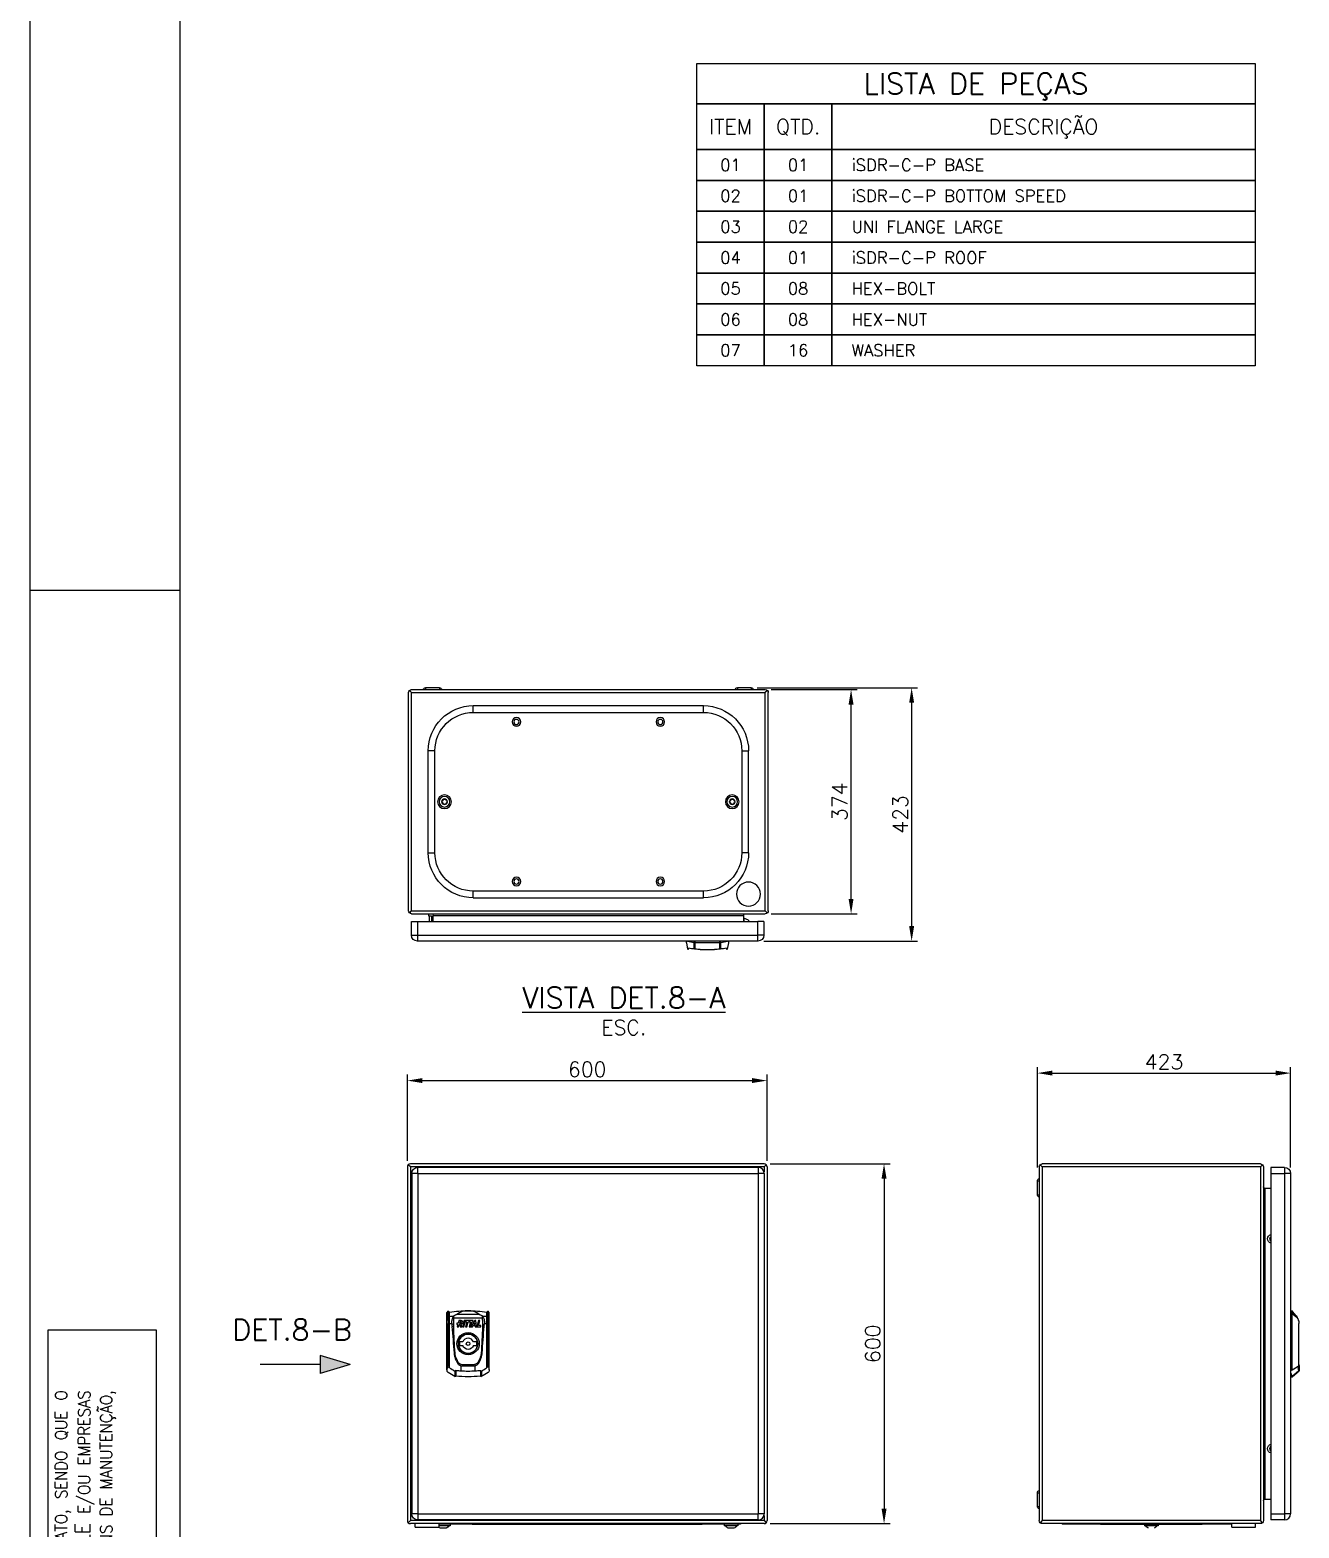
# Model space of a CAD drawing. Header units: millimetres. Extents: x 0 to 8410, y 0 to 5940.
# Drawn here: x 0 to 2117, y 1406 to 3904 of the extents above; entities that cross this region are included whole.
import ezdxf
from ezdxf.enums import TextEntityAlignment as Align

# ---------------------------------------------------------------- set-up
doc = ezdxf.new("R2010")
doc.units = ezdxf.units.MM
doc.header["$LTSCALE"] = 5
doc.header["$PDMODE"] = 35
doc.header["$PDSIZE"] = 10
for name, color, linetype in [('DP_TUBOS', 7, 'Continuous'), ('EL2', 7, 'Continuous'), ('EL3', 3, 'Continuous'), ('ENO', 2, 'Continuous'), ('ER100', 3, 'Continuous'), ('ER140', 4, 'Continuous'), ('ER80', 3, 'Continuous'), ('FRL2', 2, 'Continuous'), ('FRL6', 6, 'Continuous'), ('FRL7', 7, 'Continuous'), ('FRR120', 5, 'Continuous'), ('FRR140', 5, 'Continuous'), ('FRR175', 1, 'Continuous'), ('FRR80', 3, 'Continuous'), ('GSB', 7, 'Continuous')]:
    doc.layers.add(name, color=color, linetype=linetype)
doc.styles.add('R100', font='simplex.shx', dxfattribs={"height": 2.5})
doc.styles.add('R120', font='simplex.shx', dxfattribs={"height": 3})
doc.styles.add('R140', font='simplex.shx', dxfattribs={"height": 3.5})
doc.styles.add('R80', font='simplex.shx', dxfattribs={"height": 2})
doc.styles.add('ROMANS', font='ROMANS.SHX')
doc.dimstyles.new('SEG-S-01', dxfattribs={"dimscale": 10, "dimtxt": 2.5, "dimasz": 2.5, "dimexe": 1, "dimexo": 1, "dimtad": 1, "dimdec": 0, "dimtxsty": 'ROMANS', "dimcen": 2.5, "dimclrd": 7, "dimclre": 7, "dimclrt": 3, "dimadec": 0, "dimazin": 0, "dimtfac": 1, "dimtdec": 0, "dimtmove": 0, "dimatfit": 3, "dimfxl": 1.25, "dimarcsym": 0})

# ---------------------------------------------------------------- blocks, each defined once
blk = doc.blocks.new('A1')
blk.add_lwpolyline([(3.06, 173.62), (21.06, 173.62), (21.06, 48.62), (3.06, 48.62)], close=True)
at = {"layer": 'FRL2'}
blk.add_line((0, 297), (25, 297), dxfattribs=at)
at = {"layer": 'FRL6', "linetype": 'Continuous'}
blk.add_line((25, 584), (25, 10), dxfattribs=at)
at = {"layer": 'FRL7', "linetype": 'Continuous'}
blk.add_line((0, 594), (0, 0), dxfattribs=at)
at = {"layer": 'FRR120', "style": 'R120'}
for tag, p in [('FASE_DO_PROJETO', (659, 46.29)), ('ÁREA_E/OU_SUBÁREA', (659, 40.79)), ('TÍTULO_DO_DESENHO', (659, 35.29)), ('SUBTÍTULO_1_DO_DESENHO', (659, 29.79)), ('SUBTÍTULO_2_DO_DESENHO', (659, 24.29))]:
    blk.add_attdef(tag, p, '', height=3, dxfattribs=at)
at = {"layer": 'FRR140', "style": 'R140', "width": 0.91}
for tag, p in [('ESCALA', (671, 14.35)), ('REVISÃO', (823.5, 14.68))]:
    blk.add_attdef(tag, text='', height=3.5, dxfattribs=at).set_placement(p, align=Align.MIDDLE)
for tag, p in [('NÚMERO_DA_CONTRATADA', (687.72, 12.6)), ('NUMERO_VALE', (752.89, 12.6))]:
    blk.add_attdef(tag, p, '', height=3.5, dxfattribs=at)
at = {"layer": 'FRR175', "style": 'R120'}
for tag, p in [('CLASSIFICAÇÃO', (811.83, 67.73)), ('PROJETO', (716.31, 53.59)), ('N_PROJ_SE', (793.5, 53.59)), ('N_CONTRATO', (796.97, 47.3))]:
    blk.add_attdef(tag, text='', height=3, dxfattribs=at).set_placement(p, align=Align.MIDDLE_CENTER)
at = {"layer": 'FRR80', "insert": (4.21, 50.61), "char_height": 2, "width": 122.3537, "attachment_point": 1, "rotation": 90, "style": 'R80'}
blk.add_mtext('\\pxqj;{\\W0.9;A PROPRIEDADE INTELECTUAL DESTE DESENHO É TRATADA NO CONTRATO, SENDO QUE O FORNECEDOR AUTORIZA, DESDE JÁ, O USO DESTE DESENHO PELA \\H1.25x;\\C4;VALE\\H0.8x;\\C256; E/OU EMPRESAS DO GRUPO, INCLUSIVE O COMPARTILHAMENTO COM TERCEIROS PARA FINS DE MANUTENÇÃO, OPERAÇÃO E AQUISIÇÃO DE PEÇAS DE REPOSIÇÃO.}', dxfattribs=at)
at = {"layer": 'FRR80', "style": 'R80'}
for tag, p in [('8A_REV', (476, 77.07)), ('EMIS.', (486, 77.07)), ('PROJ.', (585, 77.07)), ('DES.', (597, 77.07)), ('VER.', (609, 77.07)), ('APR.', (621, 77.07)), ('AUT.', (633.01, 77.07)), ('7A_REV', (476, 71.37)), ('EMIS.', (486, 71.37)), ('PROJ.', (585, 71.37)), ('DES.', (597, 71.37)), ('VER.', (609, 71.37)), ('APR.', (621, 71.37)), ('AUT.', (633.01, 71.37)), ('6A_REV', (476, 65.67)), ('EMIS.', (486, 65.67)), ('PROJ.', (585, 65.67)), ('DES.', (597, 65.67)), ('VER.', (609, 65.67)), ('APR.', (621, 65.67)), ('AUT.', (633.01, 65.67)), ('5A_REV', (476, 59.97)), ('EMIS.', (486, 59.97)), ('PROJ.', (585, 59.97)), ('DES.', (597, 59.97)), ('VER.', (609, 59.97)), ('APR.', (621, 59.97)), ('AUT.', (633.01, 59.97)), ('4A_REV', (476, 54.27)), ('EMIS.', (486, 54.27)), ('PROJ.', (585, 54.27)), ('DES.', (597, 54.27)), ('VER.', (609, 54.27)), ('APR.', (621, 54.27)), ('AUT.', (633.01, 54.27)), ('3A_REV', (476, 48.57)), ('EMIS.', (486, 48.57)), ('PROJ.', (585, 48.57)), ('DES.', (597, 48.57)), ('VER.', (609, 48.57)), ('APR.', (621, 48.57)), ('AUT.', (633.01, 48.57)), ('2A_REV', (476, 42.87)), ('EMIS.', (486, 42.87)), ('PROJ.', (585, 42.87)), ('DES.', (597, 42.87)), ('VER.', (609, 42.87)), ('APR.', (621, 42.87)), ('AUT.', (633.01, 42.87)), ('1a_REV', (476, 37.17)), ('EMIS.', (486, 37.17)), ('PROJ.', (585, 37.17)), ('DES.', (597, 37.17)), ('VER.', (609, 37.17)), ('APR.', (621, 37.17)), ('AUT.', (633.01, 37.17))]:
    blk.add_attdef(tag, text='', height=2, dxfattribs=at).set_placement(p, align=Align.MIDDLE)
for p in [(492.61, 76.08), (492.61, 70.38), (492.61, 64.68), (492.61, 58.98), (492.61, 53.28), (492.61, 47.58), (492.61, 41.88), (492.61, 36.18)]:
    blk.add_attdef('DESCRIÇÃO_DA_REVISÃO', p, '', height=2, dxfattribs=at)
at = {"layer": 'FRR80', "style": 'R80', "width": 0.85}
for p in [(648, 77.07), (648, 71.37), (648, 65.67), (648, 59.97), (648, 54.27), (648, 48.57), (648, 42.87), (648, 37.17)]:
    blk.add_attdef('DATA', text='', height=2, dxfattribs=at).set_placement(p, align=Align.MIDDLE)
blk = doc.blocks.new('*D117')
at = {"layer": 'Defpoints', "color": 0, "transparency": 16777216}
for p in [(1229.6, 2151.9), (629.6, 2008.1), (1229.6, 2008.1)]:
    blk.add_point(p, dxfattribs=at)
at = {"layer": 'DP_TUBOS', "color": 7, "lineweight": -2, "transparency": 16777216}
for p, q in [((629.6, 2018.1), (629.6, 2161.9)), ((654.6, 2151.9), (1204.6, 2151.9)), ((1229.6, 2018.1), (1229.6, 2161.9))]:
    blk.add_line(p, q, dxfattribs=at)
at = {"layer": 'DP_TUBOS', "color": 7, "transparency": 16777216}
for points in [[(654.6, 2156.1), (654.6, 2147.8), (629.6, 2151.9)], [(1204.6, 2156.1), (1204.6, 2147.8), (1229.6, 2151.9)]]:
    blk.add_solid(points, dxfattribs=at)
at = {"layer": 'DP_TUBOS', "color": 3, "transparency": 16777216, "insert": (929.6, 2170.7), "char_height": 25, "attachment_point": 5, "style": 'ROMANS'}
blk.add_mtext('600', dxfattribs=at)
blk = doc.blocks.new('*D118')
at = {"layer": 'Defpoints', "color": 0, "transparency": 16777216}
for p in [(1224.9, 2013.1), (1224.6, 1413.1), (1424.8, 1413.1)]:
    blk.add_point(p, dxfattribs=at)
at = {"layer": 'DP_TUBOS', "color": 7, "lineweight": -2, "transparency": 16777216}
for p, q in [((1234.9, 2013.1), (1434.8, 2013.1)), ((1424.8, 1988.1), (1424.8, 1438.1)), ((1234.6, 1413.1), (1434.8, 1413.1))]:
    blk.add_line(p, q, dxfattribs=at)
at = {"layer": 'DP_TUBOS', "color": 7, "transparency": 16777216}
for points in [[(1420.6, 1988.1), (1429, 1988.1), (1424.8, 2013.1)], [(1420.6, 1438.1), (1429, 1438.1), (1424.8, 1413.1)]]:
    blk.add_solid(points, dxfattribs=at)
at = {"layer": 'DP_TUBOS', "color": 3, "transparency": 16777216, "insert": (1406, 1713.1), "char_height": 25, "attachment_point": 5, "rotation": 90, "style": 'ROMANS'}
blk.add_mtext('600', dxfattribs=at)
blk = doc.blocks.new('VISTA_H')
at = {"layer": 'GSB'}
blk.add_hatch(color=2, dxfattribs=at).paths.add_polyline_path([(-5, 1.5), (-5, -1.5), (0, 0)])
at = {"layer": 'GSB', "color": 1}
for p, q in [((-5, 0), (-14.99, 0)), ((0, 0), (-5, 1.5)), ((-5, 1.5), (-5, -1.5)), ((0, 0), (-5, -1.5))]:
    blk.add_line(p, q, dxfattribs=at)
at = {"layer": 'GSB', "color": 4, "style": 'R140'}
blk.add_attdef('A', text='', height=3.5, dxfattribs=at).set_placement((-3.47, 5.8), align=Align.MIDDLE)
blk = doc.blocks.new('*D120')
at = {"layer": 'Defpoints', "color": 0, "transparency": 16777216}
for p in [(1203.1, 2807.1), (1214.3, 2384.5), (1470.8, 2384.5)]:
    blk.add_point(p, dxfattribs=at)
at = {"layer": 'DP_TUBOS', "color": 7, "lineweight": -2, "transparency": 16777216}
for p, q in [((1213.1, 2807.1), (1480.8, 2807.1)), ((1470.8, 2782.1), (1470.8, 2409.5)), ((1224.3, 2384.5), (1480.8, 2384.5))]:
    blk.add_line(p, q, dxfattribs=at)
at = {"layer": 'DP_TUBOS', "color": 7, "transparency": 16777216}
for points in [[(1466.7, 2782.1), (1475, 2782.1), (1470.8, 2807.1)], [(1466.7, 2409.5), (1475, 2409.5), (1470.8, 2384.5)]]:
    blk.add_solid(points, dxfattribs=at)
at = {"layer": 'DP_TUBOS', "color": 3, "transparency": 16777216, "insert": (1452.1, 2595.8), "char_height": 25, "attachment_point": 5, "rotation": 90, "style": 'ROMANS'}
blk.add_mtext('423', dxfattribs=at)
blk = doc.blocks.new('*D121')
at = {"layer": 'Defpoints', "color": 0, "transparency": 16777216}
for p in [(1226.6, 2804), (1369.8, 2804), (1226.6, 2430)]:
    blk.add_point(p, dxfattribs=at)
at = {"layer": 'DP_TUBOS', "color": 7, "lineweight": -2, "transparency": 16777216}
for p, q in [((1236.6, 2804), (1379.8, 2804)), ((1369.8, 2455), (1369.8, 2779)), ((1236.6, 2430), (1379.8, 2430))]:
    blk.add_line(p, q, dxfattribs=at)
at = {"layer": 'DP_TUBOS', "color": 7, "transparency": 16777216}
for points in [[(1365.6, 2779), (1373.9, 2779), (1369.8, 2804)], [(1365.6, 2455), (1373.9, 2455), (1369.8, 2430)]]:
    blk.add_solid(points, dxfattribs=at)
at = {"layer": 'DP_TUBOS', "color": 3, "transparency": 16777216, "insert": (1351, 2617), "char_height": 25, "attachment_point": 5, "rotation": 90, "style": 'ROMANS'}
blk.add_mtext('374', dxfattribs=at)
blk = doc.blocks.new('CORTE')
at = {"layer": 'GSB', "color": 4, "style": 'R140'}
blk.add_attdef('%%UCORTE', text='', height=3.5, dxfattribs=at).set_placement((-0.25, 2.38), align=Align.MIDDLE_CENTER)
at = {"layer": 'GSB', "color": 3, "style": 'R100'}
blk.add_attdef('ESC.', text='', height=2.5, dxfattribs=at).set_placement((-0.25, -2.62), align=Align.MIDDLE_CENTER)
blk = doc.blocks.new('*D123')
at = {"layer": 'Defpoints', "color": 0, "transparency": 16777216}
for p in [(2103.1, 2164.4), (1680.6, 1997.1), (2103.1, 1997.1)]:
    blk.add_point(p, dxfattribs=at)
at = {"layer": 'DP_TUBOS', "color": 7, "lineweight": -2, "transparency": 16777216}
for p, q in [((1680.6, 2007.1), (1680.6, 2174.4)), ((2103.1, 2007.1), (2103.1, 2174.4)), ((1705.6, 2164.4), (2078.1, 2164.4))]:
    blk.add_line(p, q, dxfattribs=at)
at = {"layer": 'DP_TUBOS', "color": 7, "transparency": 16777216}
for points in [[(1705.6, 2168.6), (1705.6, 2160.3), (1680.6, 2164.4)], [(2078.1, 2168.6), (2078.1, 2160.3), (2103.1, 2164.4)]]:
    blk.add_solid(points, dxfattribs=at)
at = {"layer": 'DP_TUBOS', "color": 3, "transparency": 16777216, "insert": (1891.8, 2183.2), "char_height": 25, "attachment_point": 5, "style": 'ROMANS'}
blk.add_mtext('423', dxfattribs=at)

msp = doc.modelspace()

# ---------------------------------------------------------------- linework, layer by layer
at = {"layer": 'EL2', "extrusion": (2.23868e-16, -5.48318e-32, -1)}
for p, q in [((1095, 2381.9), (1095, 2384.5)), ((1095, 2381.9), (1096.9, 2370.9)), ((1108.2, 2382.1), (1108.2, 2384.5)), ((1109.8, 2382.3), (1108.2, 2382.1)), ((1108.2, 2371.4), (1108.2, 2382.1)), ((1109.8, 2382.3), (1109.8, 2384.5)), ((1109.8, 2371.2), (1109.8, 2382.3)), ((1150.8, 2382.3), (1150.8, 2384.5)), ((1150.8, 2371.2), (1150.8, 2382.3)), ((1152.3, 2382.1), (1150.8, 2382.3)), ((1152.3, 2382.1), (1152.3, 2384.5)), ((1152.3, 2371.4), (1152.3, 2382.1)), ((1163.6, 2370.9), (1165.6, 2381.9)), ((1165.6, 2381.9), (1165.6, 2384.5)), ((1099.1, 2372.6), (1097.6, 2370.8)), ((1118.3, 2370.5), (1142.2, 2370.5)), ((1163, 2370.8), (1161.5, 2372.6))]:
    msp.add_line(p, q, dxfattribs=at)
at = {"layer": 'EL2', "extrusion": (0, 1, 0)}
for p, q in [((697.2, 1767.4), (695.6, 1765.1)), ((695.6, 1763.4), (695.6, 1765.1)), ((695.6, 1669.3), (695.6, 1763.4)), ((695.6, 1763.4), (696.6, 1758.7)), ((696.6, 1758.7), (697.2, 1759.3)), ((697.2, 1759.3), (697.2, 1767.4)), ((697.2, 1755.1), (697.2, 1759.3)), ((698.2, 1759.4), (698.2, 1767.6)), ((699.7, 1765.8), (698.2, 1767.6)), ((698.2, 1746.9), (698.2, 1759.4)), ((698.2, 1759.4), (699.7, 1758.2)), ((699.7, 1758.2), (699.7, 1765.8)), ((699.7, 1746.9), (699.7, 1758.2)), ((755.1, 1755.9), (706.7, 1755.9)), ((750.3, 1761.6), (711.6, 1761.6)), ((715.3, 1751.7), (714.2, 1747.5)), ((719.3, 1751.7), (715.3, 1751.7)), ((717.2, 1749.4), (716.7, 1747.5)), ((719, 1749.4), (717.2, 1749.4)), ((724.1, 1751.7), (721.3, 1741.4)), ((723.8, 1741.4), (726.5, 1751.7)), ((726.5, 1751.7), (724.1, 1751.7)), ((728.6, 1749.5), (726.4, 1741.4)), ((727.4, 1751.7), (726.8, 1749.5)), ((726.8, 1749.5), (728.6, 1749.5)), ((733.1, 1751.7), (727.4, 1751.7)), ((728.9, 1741.4), (731, 1749.5)), ((731, 1749.5), (732.5, 1749.5)), ((732.5, 1749.5), (733.1, 1751.7)), ((734.9, 1749.5), (732.7, 1741.4)), ((733.7, 1751.7), (733.1, 1749.5)), ((733.1, 1749.5), (734.9, 1749.5)), ((739.4, 1751.7), (733.7, 1751.7)), ((735.1, 1741.4), (737.3, 1749.5)), ((742.2, 1751.7), (735.6, 1741.4)), ((737.3, 1749.5), (738.8, 1749.5)), ((738.8, 1749.5), (739.4, 1751.7)), ((744, 1751.7), (742.2, 1751.7)), ((745.1, 1741.4), (744, 1751.7)), ((748.1, 1751.7), (745.4, 1741.4)), ((750.5, 1751.7), (748.1, 1751.7)), ((748.4, 1743.7), (750.5, 1751.7)), ((763.6, 1767.6), (762.1, 1765.8)), ((762.1, 1758.2), (762.1, 1765.8)), ((762.1, 1758.2), (763.6, 1759.4)), ((762.1, 1746.9), (762.1, 1758.2)), ((763.6, 1759.4), (763.6, 1767.6)), ((763.6, 1746.9), (763.6, 1759.4)), ((764.6, 1759.3), (764.6, 1767.4)), ((766.2, 1765.1), (764.6, 1767.4)), ((764.6, 1755.1), (764.6, 1759.3)), ((764.6, 1759.3), (765.2, 1758.7)), ((765.2, 1758.7), (766.2, 1763.4)), ((766.2, 1763.4), (766.2, 1765.1)), ((766.2, 1669.3), (766.2, 1763.4)), ((697.6, 1746.9), (698.2, 1746.9)), ((697.6, 1676.5), (697.6, 1746.9)), ((698.2, 1746.9), (699.7, 1746.9)), ((698.2, 1676), (698.2, 1746.9)), ((699.7, 1673.1), (699.7, 1746.9)), ((699.7, 1746.9), (703.8, 1746.9)), ((706.4, 1745.5), (703.8, 1745.4)), ((706.4, 1741.7), (704.1, 1741.5)), ((714.2, 1747.5), (711.9, 1747.5)), ((711.9, 1747.5), (711.9, 1745.4)), ((711.9, 1745.4), (713.6, 1745.4)), ((713.6, 1745.4), (712.5, 1741.4)), ((712.5, 1741.4), (715, 1741.4)), ((715, 1741.4), (716, 1745.3)), ((716, 1745.3), (717, 1745.3)), ((716.7, 1747.5), (718.1, 1747.5)), ((717, 1745.3), (717.9, 1741.4)), ((717.9, 1741.4), (720.6, 1741.4)), ((720.6, 1741.4), (719.6, 1745.7)), ((721.3, 1741.4), (723.8, 1741.4)), ((726.4, 1741.4), (728.9, 1741.4)), ((732.7, 1741.4), (735.1, 1741.4)), ((735.6, 1741.4), (738.3, 1741.4)), ((738.3, 1741.4), (739.5, 1743.3)), ((739.5, 1743.3), (742.4, 1743.3)), ((742.2, 1748), (740.7, 1745.5)), ((740.7, 1745.5), (742.3, 1745.5)), ((742.3, 1745.5), (742.2, 1748)), ((742.4, 1743.3), (742.6, 1741.4)), ((742.6, 1741.4), (745.1, 1741.4)), ((745.4, 1741.4), (752.2, 1741.4)), ((752.2, 1743.7), (748.4, 1743.7)), ((752.2, 1741.4), (752.2, 1743.7)), ((755.4, 1745.5), (758, 1745.4)), ((755.5, 1741.7), (757.7, 1741.5)), ((758.1, 1746.9), (762.1, 1746.9)), ((762.1, 1746.9), (763.6, 1746.9)), ((762.1, 1673.1), (762.1, 1746.9)), ((763.6, 1676), (763.6, 1746.9)), ((763.6, 1746.9), (764.3, 1746.9)), ((764.3, 1746.9), (764.3, 1676.5)), ((722, 1716.1), (716.7, 1716.1)), ((716.7, 1710.1), (722, 1710.1)), ((745.1, 1716.1), (739.8, 1716.1)), ((739.8, 1710.1), (745.1, 1710.1)), ((708.7, 1697.6), (707.6, 1697.5)), ((711.5, 1687.6), (710.1, 1686.9)), ((713.4, 1683.5), (711.9, 1682.8)), ((719, 1676.5), (719, 1668)), ((721.4, 1678.5), (740.4, 1678.5)), ((721.4, 1678.5), (721.4, 1676.2)), ((721.4, 1676.2), (740.4, 1676.2)), ((740.4, 1678.5), (740.4, 1676.2)), ((742.9, 1668), (742.9, 1676.5)), ((748.4, 1683.5), (749.9, 1682.8)), ((750.4, 1687.6), (751.7, 1686.9)), ((753.2, 1697.6), (754.3, 1697.5)), ((695.6, 1669.3), (695.6, 1667.1)), ((708.9, 1667.5), (708.9, 1658.5)), ((708.9, 1658.5), (710.4, 1659.1)), ((710.4, 1668.4), (710.4, 1659.1)), ((751.4, 1668.4), (751.4, 1659.1)), ((751.4, 1659.1), (753, 1658.5)), ((753, 1667.5), (753, 1658.5)), ((766.2, 1669.3), (766.2, 1667.1))]:
    msp.add_line(p, q, dxfattribs=at)
at = {"layer": 'EL2', "extrusion": (2.28848e-17, 1, 0)}
for p, q in [((2103.1, 1768.2), (2105.7, 1768.2)), ((2105.4, 1767.6), (2103.1, 1767.6)), ((2105.3, 1767.4), (2103.1, 1767.4)), ((2104.3, 1765.1), (2103.1, 1765.1)), ((2105.3, 1767.4), (2104.3, 1765.1)), ((2105.7, 1763.4), (2104.3, 1765.1)), ((2105.4, 1767.6), (2105.3, 1767.4)), ((2112.2, 1759.3), (2105.3, 1767.4)), ((2105.7, 1768.2), (2105.4, 1767.6)), ((2112.3, 1759.4), (2105.4, 1767.6)), ((2108.6, 1763.8), (2105.7, 1768.2)), ((2105.7, 1669.3), (2105.7, 1763.4)), ((2105.7, 1763.4), (2111.5, 1758.7)), ((2111.5, 1758.7), (2112.2, 1759.3)), ((2112.2, 1759.3), (2112.3, 1759.4)), ((2116.7, 1746.9), (2116.8, 1746.9)), ((2116.7, 1676.5), (2116.7, 1746.9)), ((2116.8, 1676), (2116.8, 1746.9)), ((2117.1, 1676.5), (2117.1, 1668)), ((2105.7, 1669.3), (2103.1, 1667.1)), ((2103.1, 1665.1), (2105.5, 1658.5)), ((2105.5, 1658.5), (2103.1, 1658.5)), ((2103.1, 1658), (2105.7, 1658)), ((2116.3, 1667.5), (2105.5, 1658.5)), ((2105.5, 1658.5), (2105.7, 1658)), ((2105.7, 1658), (2117.1, 1667.6)), ((2117.1, 1667.6), (2117.1, 1668))]:
    msp.add_line(p, q, dxfattribs=at)
at = {"layer": 'EL2'}
for radius in [18.6, 16.1, 3]:
    msp.add_circle((730.9, 1713.1), radius, dxfattribs=at)
at = {"layer": 'EL2', "extrusion": (0, 0, -1)}
msp.add_circle((-730.9, 1713.1), 16, dxfattribs=at)
at = {"layer": 'EL2', "extrusion": (2.23868e-16, -5.48318e-32, -1)}
for start, end in [(275.7632, 276.2082), (263.7918, 264.2368)]:
    msp.add_arc((-1130.3, 2574.2), 204, start, end, dxfattribs=at)
at = {"layer": 'EL2', "extrusion": (0, 0, -1)}
for centre, radius, start, end in [((-730.9, 1564.2), 206, 80.5884, 80.8702), ((-730.9, 1564.2), 204, 81.2065, 90), ((-730.9, 1564.2), 204, 90, 98.7935), ((-730.9, 1564.2), 206, 99.1298, 99.4116), ((-2097.4, 1746.9), 19.2, 140, 154.8276), ((-2097.4, 1746.9), 19.4, 140, 180), ((-730.9, 1713.1), 9.4, 198.6115, 341.3885), ((-730.9, 1709.1), 55.2, 293.5565, 307.2204), ((-730.9, 1854), 196, 264.0007, 275.9993), ((-730.9, 1709.1), 55.2, 232.7796, 246.4435)]:
    msp.add_arc(centre, radius, start, end, dxfattribs=at)
at = {"layer": 'EL2'}
for centre, radius, start, end in [((719.1, 1748.8), 0.672, 44.6195, 94.4106), ((719.5, 1748.8), 2.91, 41.8413, 92.8064), ((719.2, 1748.9), 0.514, 346.3783, 43.061), ((719, 1749), 3.17, 326.9501, 33.0499), ((718.2, 1749.1), 1.55, 268.1886, 305.0529), ((718.1, 1749.1), 1.63, 307.898, 348.7547), ((718, 1750), 4.52, 290.5233, 323.9745), ((730.9, 1713.1), 14.5, 168.0595, 191.9405), ((730.9, 1713.1), 9.4, 18.6115, 161.3885), ((730.9, 1713.1), 14.5, 348.0595, 11.9405), ((721.4, 1687.2), 11, 257.1377, 270), ((740.4, 1687.2), 11, 270, 282.8623)]:
    msp.add_arc(centre, radius, start, end, dxfattribs=at)
for centre, major_axis, ratio, start_param, end_param in [((1130.3, 2400.5), (-55.2, 0), 0.36397, 0.921178, 1.159658), ((1130.3, 2453.3), (-196, 0), 0.36397, 1.466089, 1.675504), ((1130.3, 2400.5), (-55.2, 0), 0.36397, 1.981934, 2.220415), ((694.9, 1746.9), (0, -15.3), 0.182199, 8.416293, 8.73401), ((730.9, 1628.6), (-206, 0), 0.642788, -1.411451, -1.406532), ((730.9, 1628.6), (-204, 0), 0.642788, -1.451761, -1.417322), ((1209, 1697.9), (-149.3, 540.5), 0.888279, 1.225801, 1.244524), ((715.7, 1755.9), (-2.68, 9.71), 0.888279, 7.236315, 7.61339), ((730.9, 1453.6), (-147.5, -446.6), 0.315587, 4.066427, 4.068665), ((730.9, 306.8), (0, -1461.4), 0.13959, 3.141593, 3.236551), ((730.9, 306.8), (0, -1461.4), 0.13959, 3.046634, 3.141593), ((746.1, 1755.9), (2.68, 9.71), 0.888279, 4.952981, 5.330055), ((730.9, 1453.6), (147.5, -446.6), 0.315587, 2.21452, 2.216759), ((730.9, 1628.6), (-204, 0), 0.642788, -1.724271, -1.689832), ((252.8, 1697.9), (149.3, 540.5), 0.888279, 5.038661, 5.057384), ((730.9, 1628.6), (-206, 0), 0.642788, -1.735061, -1.730142), ((767, 1746.9), (0, 15.3), 0.182199, 0.690768, 1.008485), ((2101.4, 1746.9), (-15.9, 0), 0.967774, 3.703904, 4.021621), ((730.9, 4570.3), (151.6, -4998.1), 0.027308, 5.311862, 5.312233), ((730.9, 3524.1), (151.6, -3143), 0.043421, 5.313318, 5.330438), ((1211.7, 1697.9), (-216.5, 523.5), 0.872288, 7.428948, 7.508371), ((250.1, 1697.9), (216.5, 523.5), 0.872288, 5.058, 5.137423), ((730.9, 3524.1), (-151.6, -3143), 0.043421, 0.952747, 0.969867), ((730.9, 4570.3), (-151.6, -4998.1), 0.027308, 0.970952, 0.971323), ((730.9, 1892.7), (53.4, 272.4), 0.051633, 3.760939, 3.805947), ((730.9, 2074.7), (152.3, -615.8), 0.220356, 5.337932, 5.346681), ((1259.5, 1697.9), (-545, 438.5), 0.628944, 7.209008, 7.216339), ((202.4, 1697.9), (545, 438.5), 0.628944, 5.350031, 5.357363), ((730.9, 2074.7), (-152.3, -615.8), 0.220356, 0.936505, 0.945254), ((730.9, 1892.7), (-53.4, 272.4), 0.051633, 2.477238, 2.522247), ((2305.9, 1892.7), (311, 269.2), 0.13333, 3.90364, 3.948648), ((2077.9, 1701.4), (52.3, 87.6), 0.455447, 4.661247, 4.694575), ((730.9, 1507.8), (-179.4, -166.7), 0.582166, -1.965935, -1.958169), ((730.9, 1923.4), (0, 255.9), 0.766044, 9.363817, 9.485739), ((730.9, 1507.8), (-179.4, 166.7), 0.582166, 5.099762, 5.107527)]:
    msp.add_ellipse(centre, major_axis=major_axis, ratio=ratio, start_param=start_param, end_param=end_param, dxfattribs=at)
at = {"layer": 'EL2', "extrusion": (0, 0, -1)}
for centre, major_axis, ratio, start_param, end_param in [((730.9, 1701.4), (-41.2, 89.2), 0.412346, 4.583811, 4.61714), ((730.9, 1701.4), (41.2, 89.2), 0.412346, 1.666046, 1.699374), ((730.9, 1722.5), (0, 72.1), 0.766044, 3.791211, 3.835431), ((730.9, 1722.5), (0, 72.1), 0.766044, 2.447754, 2.491974), ((1913.4, 1507.8), (197.8, 189.7), 0.263266, 0.347907, 0.355673)]:
    msp.add_ellipse(centre, major_axis=major_axis, ratio=ratio, start_param=start_param, end_param=end_param, dxfattribs=at)
at = {"layer": 'EL2'}
for points in [[(1097.6, 2370.8), (1097.4, 2370.8), (1097.1, 2370.9), (1096.9, 2370.9)], [(1108.2, 2371.4), (1105, 2371.7), (1101.9, 2372.1), (1099.1, 2372.6)], [(1118.3, 2370.5), (1115.5, 2370.7), (1112.6, 2370.9), (1109.8, 2371.2)], [(1150.8, 2371.2), (1147.9, 2370.9), (1145.1, 2370.7), (1142.2, 2370.5)], [(1161.5, 2372.6), (1158.6, 2372.1), (1155.6, 2371.7), (1152.3, 2371.4)], [(1163.6, 2370.9), (1163.4, 2370.9), (1163.2, 2370.8), (1163, 2370.8)], [(703.8, 1745.4), (703.9, 1744.1), (704, 1742.8), (704.1, 1741.5)], [(706.4, 1745.5), (706.4, 1744.3), (706.4, 1743), (706.4, 1741.7)], [(755.5, 1741.7), (755.5, 1743), (755.5, 1744.3), (755.4, 1745.5)], [(757.7, 1741.5), (757.8, 1742.8), (757.9, 1744.1), (758, 1745.4)], [(697.6, 1676.5), (697.8, 1676.4), (698, 1676.2), (698.2, 1676)], [(763.6, 1676), (763.8, 1676.2), (764.1, 1676.4), (764.3, 1676.5)], [(2116.7, 1676.5), (2116.8, 1676.3), (2116.8, 1676.2), (2116.8, 1676)], [(699.7, 1673.1), (702.6, 1670.9), (705.6, 1669.1), (708.9, 1667.5)], [(710.4, 1668.4), (713.3, 1668.2), (716.1, 1668.1), (719, 1668)], [(742.9, 1668), (745.7, 1668.1), (748.6, 1668.2), (751.4, 1668.4)], [(753, 1667.5), (756.2, 1669.1), (759.3, 1670.9), (762.1, 1673.1)], [(2115, 1673.1), (2115.5, 1670.9), (2115.9, 1669), (2116.3, 1667.5)], [(2116.4, 1668.4), (2116.7, 1668.2), (2116.9, 1668.1), (2117.1, 1668)]]:
    msp.add_open_spline(points, degree=3, dxfattribs=at)
for points, knots in [([(697.2, 1755.1), (697.3, 1753.8), (697.4, 1752.5), (697.5, 1749.8), (697.6, 1748.3), (697.6, 1746.9)], [0.000002567, 0.000002567, 0.000002567, 0.000002567, 0.002105948, 0.002105948, 0.004209329, 0.004209329, 0.004209329, 0.004209329]), ([(703.8, 1746.9), (703.7, 1748), (703.7, 1749.1), (703.9, 1750.7), (704, 1751.3), (704.2, 1752.3), (704.3, 1752.9), (704.7, 1754.4), (705, 1755.3), (705.6, 1756.7), (705.8, 1757.2), (706.2, 1758), (706.4, 1758.4), (706.7, 1758.8)], [0.000000197, 0.000000197, 0.000000197, 0.000000197, 0.001646879, 0.001646879, 0.00247022, 0.00247022, 0.003293561, 0.003293561, 0.004940242, 0.004940242, 0.005763583, 0.005763583, 0.006586924, 0.006586924, 0.006586924, 0.006586924]), ([(711.6, 1761.6), (711.4, 1761.5), (711.3, 1761.4), (710.9, 1761.2), (710.8, 1761.1), (710.2, 1760.8), (709.9, 1760.6), (708.7, 1760.1), (707.9, 1759.8), (707.1, 1759.6)], [0, 0, 0, 0, 0.000312545, 0.000312545, 0.000625091, 0.000625091, 0.001250182, 0.001250182, 0.002500363, 0.002500363, 0.002500363, 0.002500363]), ([(754.7, 1759.6), (753.9, 1759.8), (753.1, 1760.1), (752, 1760.6), (751.6, 1760.8), (750.9, 1761.1), (750.6, 1761.4), (750.3, 1761.6)], [0.00039144, 0.00039144, 0.00039144, 0.00039144, 0.001643174, 0.001643174, 0.002269041, 0.002269041, 0.002894908, 0.002894908, 0.002894908, 0.002894908]), ([(755.1, 1758.8), (755.6, 1758), (756.1, 1757.2), (756.8, 1755.4), (757.2, 1754.4), (757.7, 1752.4), (757.9, 1751.3), (758.1, 1749.1), (758.1, 1748), (758.1, 1746.9)], [0.000494744, 0.000494744, 0.000494744, 0.000494744, 0.002144749, 0.002144749, 0.003794754, 0.003794754, 0.005444758, 0.005444758, 0.007094763, 0.007094763, 0.007094763, 0.007094763]), ([(764.3, 1746.9), (764.3, 1748.3), (764.3, 1749.7), (764.4, 1752.5), (764.5, 1753.8), (764.6, 1755.1)], [0.000000197, 0.000000197, 0.000000197, 0.000000197, 0.002103537, 0.002103537, 0.004206876, 0.004206876, 0.004206876, 0.004206876]), ([(2114.8, 1755.1), (2115.5, 1753.8), (2115.9, 1752.5), (2116.6, 1749.7), (2116.7, 1748.3), (2116.7, 1746.9)], [0.000002567, 0.000002567, 0.000002567, 0.000002567, 0.002105948, 0.002105948, 0.004209329, 0.004209329, 0.004209329, 0.004209329]), ([(707.6, 1697.5), (707.7, 1695.7), (708, 1693.9), (708.8, 1690.4), (709.4, 1688.6), (710.1, 1686.9)], [0.000591871, 0.000591871, 0.000591871, 0.000591871, 0.00330605, 0.00330605, 0.006020229, 0.006020229, 0.006020229, 0.006020229]), ([(708.7, 1697.6), (708.8, 1695.9), (709.1, 1694.2), (709.8, 1691.6), (710.1, 1690.8), (710.7, 1689.2), (711.1, 1688.4), (711.5, 1687.6)], [0.000934556, 0.000934556, 0.000934556, 0.000934556, 0.003534536, 0.003534536, 0.004834526, 0.004834526, 0.006134516, 0.006134516, 0.006134516, 0.006134516]), ([(711.9, 1682.8), (712.2, 1682), (712.6, 1681.3), (713.6, 1680), (714.1, 1679.4), (715.3, 1678.3), (716, 1677.8), (717.4, 1677), (718.2, 1676.7), (719, 1676.5)], [0.001047288, 0.001047288, 0.001047288, 0.001047288, 0.00227105, 0.00227105, 0.003494813, 0.003494813, 0.004718575, 0.004718575, 0.005942338, 0.005942338, 0.005942338, 0.005942338]), ([(713.4, 1683.5), (713.6, 1683.1), (713.8, 1682.8), (714.3, 1682.1), (714.6, 1681.8), (715.1, 1681.1), (715.4, 1680.9), (716, 1680.3), (716.4, 1680.1), (717.1, 1679.7), (717.4, 1679.5), (718.2, 1679.1), (718.6, 1679), (719.8, 1678.7), (720.6, 1678.5), (721.4, 1678.5)], [0.002303333, 0.002303333, 0.002303333, 0.002303333, 0.002920267, 0.002920267, 0.003537201, 0.003537201, 0.004154135, 0.004154135, 0.004771069, 0.004771069, 0.005388003, 0.005388003, 0.006004936, 0.006004936, 0.007238804, 0.007238804, 0.007238804, 0.007238804]), ([(740.4, 1678.5), (740.8, 1678.5), (741.2, 1678.6), (742.1, 1678.7), (742.5, 1678.8), (743.3, 1679), (743.6, 1679.1), (744.4, 1679.5), (744.8, 1679.7), (745.8, 1680.3), (746.4, 1680.8), (747.3, 1681.8), (747.5, 1682.1), (748, 1682.8), (748.2, 1683.1), (748.4, 1683.5)], [0.000497357, 0.000497357, 0.000497357, 0.000497357, 0.001115005, 0.001115005, 0.001732653, 0.001732653, 0.002350301, 0.002350301, 0.002967949, 0.002967949, 0.004203245, 0.004203245, 0.004820893, 0.004820893, 0.005438541, 0.005438541, 0.005438541, 0.005438541]), ([(742.9, 1676.5), (743.6, 1676.7), (744.4, 1677), (745.8, 1677.8), (746.5, 1678.3), (747.7, 1679.4), (748.3, 1680), (749.2, 1681.3), (749.6, 1682), (749.9, 1682.8)], [0.001736046, 0.001736046, 0.001736046, 0.001736046, 0.002957636, 0.002957636, 0.004179227, 0.004179227, 0.005400817, 0.005400817, 0.006622408, 0.006622408, 0.006622408, 0.006622408]), ([(750.4, 1687.6), (751.1, 1689.1), (751.8, 1690.8), (752.5, 1693.3), (752.7, 1694.1), (753, 1695.9), (753.1, 1696.7), (753.2, 1697.6)], [0.001158257, 0.001158257, 0.001158257, 0.001158257, 0.003758058, 0.003758058, 0.005057959, 0.005057959, 0.00635786, 0.00635786, 0.00635786, 0.00635786]), ([(751.7, 1686.9), (752.4, 1688.6), (753, 1690.3), (753.8, 1693.9), (754.1, 1695.7), (754.3, 1697.5)], [0.00074254, 0.00074254, 0.00074254, 0.00074254, 0.003456185, 0.003456185, 0.006169829, 0.006169829, 0.006169829, 0.006169829]), ([(2117, 1677.3), (2117, 1677.4), (2117, 1677.4), (2116.9, 1677.7), (2116.9, 1678.1), (2116.8, 1678.5)], [0.002878146, 0.002878146, 0.002878146, 0.002878146, 0.002957636, 0.002957636, 0.003895653, 0.003895653, 0.003895653, 0.003895653]), ([(2116.8, 1678.5), (2116.9, 1678.1), (2116.9, 1677.7), (2117, 1677), (2117.1, 1676.7), (2117.1, 1676.5)], [0.003775314, 0.003775314, 0.003775314, 0.003775314, 0.004718575, 0.004718575, 0.005942338, 0.005942338, 0.005942338, 0.005942338])]:
    msp.add_open_spline(points, degree=3, knots=knots, dxfattribs=at)
at = {"layer": 'EL3', "extrusion": (2.23868e-16, -5.48318e-32, -1)}
for p, q in [((631.6, 2435), (631.6, 2799)), ((636.6, 2799), (633, 2802.5)), ((636.6, 2804), (1226.6, 2804)), ((636.6, 2799), (1226.6, 2799)), ((636.6, 2435), (636.6, 2799)), ((660.1, 2807.1), (660.1, 2804)), ((683.1, 2807.1), (660.1, 2807.1)), ((683.1, 2807.1), (683.1, 2804)), ((1180.1, 2807.1), (1180.1, 2804)), ((1203.1, 2807.1), (1180.1, 2807.1)), ((1203.1, 2807.1), (1203.1, 2804)), ((1230.1, 2802.5), (1226.6, 2799)), ((1226.6, 2435), (1226.6, 2799)), ((1231.6, 2435), (1231.6, 2799)), ((739.6, 2777.2), (1123.6, 2777.2)), ((739.6, 2766), (739.6, 2777.2)), ((1123.6, 2766), (1123.6, 2777.2)), ((739.6, 2766), (1123.6, 2766)), ((664.4, 2532), (664.4, 2702)), ((675.6, 2702), (664.4, 2702)), ((675.6, 2532), (675.6, 2702)), ((1187.6, 2702), (1198.8, 2702)), ((1187.6, 2702), (1187.6, 2532)), ((1198.8, 2532), (1198.8, 2702)), ((664.4, 2532), (675.6, 2532)), ((1198.8, 2532), (1187.6, 2532)), ((739.6, 2456.8), (739.6, 2468)), ((1123.6, 2468), (739.6, 2468)), ((739.6, 2456.8), (1123.6, 2456.8)), ((1123.6, 2456.8), (1123.6, 2468)), ((633, 2431.4), (636.6, 2435)), ((636.6, 2435), (1226.6, 2435)), ((636.6, 2430), (1226.6, 2430)), ((671.6, 2429.5), (664.6, 2429.5)), ((664.6, 2429.5), (664.6, 2426.5)), ((664.6, 2426.5), (669.6, 2426.5)), ((665.8, 2426.5), (665.8, 2417.5)), ((669.6, 2426.5), (669.6, 2417.5)), ((672.6, 2417.5), (672.6, 2427.5)), ((672.6, 2427.5), (1190.6, 2427.5)), ((1190.6, 2427.5), (1190.6, 2417.5)), ((1226.6, 2435), (1230.1, 2431.4)), ((636.3, 2417.5), (646.3, 2417.5)), ((636.3, 2394.5), (636.3, 2417.5)), ((646.3, 2417.5), (1214.3, 2417.5)), ((646.3, 2417.5), (646.3, 2394.5)), ((1190.6, 2422.7), (1190.9, 2423)), ((1190.9, 2423), (1190.9, 2417.5)), ((1198.4, 2419.5), (1190.9, 2423)), ((1198.4, 2419.5), (1198.4, 2417.5)), ((1214.3, 2394.5), (1214.3, 2417.5)), ((1224.3, 2417.5), (1214.3, 2417.5)), ((1224.3, 2417.5), (1224.3, 2394.5)), ((636.3, 2394.5), (646.3, 2394.5)), ((646.3, 2394.5), (1214.3, 2394.5)), ((646.3, 2394.5), (646.3, 2384.5)), ((1214.3, 2384.5), (646.3, 2384.5)), ((1214.3, 2384.5), (1214.3, 2394.5)), ((1224.3, 2394.5), (1214.3, 2394.5))]:
    msp.add_line(p, q, dxfattribs=at)
at = {"layer": 'EL3', "extrusion": (0, 1, 0)}
for p, q in [((629.6, 2008.1), (629.6, 1418.1)), ((634.6, 2008.1), (631.1, 2011.6)), ((1224.6, 2013.1), (634.6, 2013.1)), ((1224.6, 2008.1), (634.6, 2008.1)), ((634.6, 2008.1), (634.6, 1418.1)), ((1214.9, 2007.1), (646.9, 2007.1)), ((646.9, 1997.1), (646.9, 2007.1)), ((1214.9, 2007.1), (1214.9, 1997.1)), ((1228.1, 2011.6), (1224.6, 2008.1)), ((1224.6, 2008.1), (1224.6, 1999.5)), ((1229.6, 2008.1), (1229.6, 1418.1)), ((646.9, 1997.1), (636.9, 1997.1)), ((636.9, 1997.1), (636.9, 1429.1)), ((646.9, 1997.1), (1214.9, 1997.1)), ((646.9, 1997.1), (646.9, 1429.1)), ((1214.9, 1997.1), (1214.9, 1429.1)), ((1224.9, 1997.1), (1214.9, 1997.1)), ((1224.9, 1997.1), (1224.9, 1429.1)), ((646.9, 1429.1), (636.9, 1429.1)), ((646.9, 1429.1), (1214.9, 1429.1)), ((646.9, 1429.1), (646.9, 1419.1)), ((1214.9, 1419.1), (1214.9, 1429.1)), ((1224.9, 1429.1), (1214.9, 1429.1)), ((1224.6, 1426.6), (1224.6, 1418.1)), ((631.1, 1414.6), (634.6, 1418.1)), ((1224.6, 1418.1), (634.6, 1418.1)), ((1224.6, 1413.1), (634.6, 1413.1)), ((642.6, 1407.1), (642.6, 1413.1)), ((642.6, 1407.1), (682.6, 1407.1)), ((1214.9, 1419.1), (646.9, 1419.1)), ((682.6, 1407.1), (682.6, 1413.1)), ((737.6, 1412.1), (682.6, 1412.1)), ((689.6, 1409.3), (682.6, 1409.3)), ((689.6, 1405.7), (684.9, 1405.7)), ((701.1, 1409.3), (689.6, 1409.3)), ((694.3, 1405.7), (689.6, 1405.7)), ((701.1, 1412.1), (701.1, 1409.3)), ((737.6, 1413.1), (737.6, 1412.1)), ((737.6, 1412.1), (1121.6, 1412.1)), ((1121.6, 1413.1), (1121.6, 1412.1)), ((1185.6, 1412.1), (1121.6, 1412.1)), ((1158.1, 1412.1), (1158.1, 1409.3)), ((1169.6, 1409.3), (1158.1, 1409.3)), ((1169.6, 1405.7), (1164.9, 1405.7)), ((1181.1, 1409.3), (1169.6, 1409.3)), ((1174.3, 1405.7), (1169.6, 1405.7)), ((1181.1, 1412.1), (1181.1, 1409.3)), ((1185.6, 1413.1), (1185.6, 1412.1)), ((1224.6, 1418.1), (1228.1, 1414.6))]:
    msp.add_line(p, q, dxfattribs=at)
at = {"layer": 'EL3', "extrusion": (2.28848e-17, 1, 0)}
for p, q in [((1683.7, 2008.1), (1683.7, 1418.1)), ((1685.1, 2011.6), (1688.7, 2008.1)), ((2052.7, 2013.1), (1688.7, 2013.1)), ((1688.7, 2008.1), (1688.7, 1418.1)), ((2052.7, 2008.1), (1688.7, 2008.1)), ((2052.7, 2008.1), (2056.2, 2011.6)), ((2052.7, 2008.1), (2052.7, 1418.1)), ((2057.7, 2008.1), (2057.7, 1418.1)), ((2093.1, 2007.1), (2070.1, 2007.1)), ((2070.1, 2007.1), (2070.1, 1997.1)), ((2093.1, 2007.1), (2093.1, 1997.1)), ((1680.6, 1984.6), (1683.7, 1984.6)), ((1680.6, 1961.6), (1680.6, 1984.6)), ((2070.1, 1997.1), (2093.1, 1997.1)), ((2070.1, 1997.1), (2070.1, 1429.1)), ((2103.1, 1997.1), (2093.1, 1997.1)), ((2093.1, 1997.1), (2093.1, 1429.1)), ((2103.1, 1997.1), (2103.1, 1429.1)), ((1680.6, 1961.6), (1683.7, 1961.6)), ((2060.2, 1972.1), (2060.2, 1454.1)), ((2070.1, 1972.1), (2060.2, 1972.1)), ((1680.6, 1464.6), (1683.7, 1464.6)), ((1680.6, 1441.6), (1680.6, 1464.6)), ((2060.2, 1454.1), (2070.1, 1454.1)), ((1680.6, 1441.6), (1683.7, 1441.6)), ((2070.1, 1429.1), (2070.1, 1419.1)), ((2070.1, 1429.1), (2093.1, 1429.1)), ((2093.1, 1429.1), (2093.1, 1419.1)), ((2103.1, 1429.1), (2093.1, 1429.1)), ((1688.7, 1418.1), (1685.1, 1414.5)), ((2052.7, 1418.1), (1688.7, 1418.1)), ((2052.7, 1413.1), (1688.7, 1413.1)), ((1721.7, 1413.1), (1721.7, 1412.1)), ((1785.7, 1412.1), (1721.7, 1412.1)), ((1785.7, 1413.1), (1785.7, 1412.1)), ((1785.7, 1412.1), (1955.7, 1412.1)), ((1859.2, 1412.1), (1859.2, 1409.3)), ((1882.2, 1409.3), (1859.2, 1409.3)), ((1882.2, 1412.1), (1882.2, 1409.3)), ((1955.7, 1413.1), (1955.7, 1412.1)), ((2004.7, 1412.1), (1955.7, 1412.1)), ((2004.7, 1407.1), (2004.7, 1413.1)), ((2004.7, 1407.1), (2044.7, 1407.1)), ((2044.7, 1407.1), (2044.7, 1413.1)), ((2056.2, 1414.5), (2052.7, 1418.1)), ((2093.1, 1419.1), (2070.1, 1419.1))]:
    msp.add_line(p, q, dxfattribs=at)
at = {"layer": 'EL3', "extrusion": (2.23868e-16, -5.48318e-32, -1)}
for centre, radius in [((-811.6, 2750), 7.2), ((-811.6, 2750), 4.4), ((-1051.6, 2750), 7.2), ((-1051.6, 2750), 4.4), ((-691.6, 2617), 11.5), ((-691.6, 2617), 8.95), ((-1171.6, 2617), 11.5), ((-1171.6, 2617), 8.95), ((-691.6, 2617), 4.7), ((-1171.6, 2617), 4.7), ((-811.6, 2484), 7.2), ((-811.6, 2484), 4.4), ((-1051.6, 2484), 7.2), ((-1051.6, 2484), 4.4), ((-1198.6, 2463), 20)]:
    msp.add_circle(centre, radius, dxfattribs=at)
for centre, radius, start, end in [((-636.6, 2799), 5, 360, 45), ((-636.6, 2799), 5, 45, 90), ((-660.1, 2803.1), 4, 13.0029, 90), ((-683.1, 2803.1), 4, 90, 166.9971), ((-1180.1, 2803.1), 4, 13.0029, 90), ((-1203.1, 2803.1), 4, 90, 166.9971), ((-1226.6, 2799), 5, 90, 135), ((-1226.6, 2799), 5, 135, 180), ((-739.6, 2702), 75.2, 0, 90), ((-1123.6, 2702), 75.2, 90, 180), ((-739.6, 2702), 64, 0, 90), ((-1123.6, 2702), 64, 90, 180), ((-688.1, 2617), 1, 296.2029, 63.7971), ((-686.7, 2619.8), 2.15, 176.2029, 243.7971), ((-686.7, 2614.1), 2.15, 116.2029, 183.7971), ((-689.8, 2620), 1, 356.2029, 123.7971), ((-689.8, 2613.9), 1, 236.2029, 3.7971), ((-691.6, 2622.6), 2.15, 236.2029, 303.7971), ((-691.6, 2611.3), 2.15, 56.2029, 123.7971), ((-693.3, 2620), 1, 56.2029, 183.7971), ((-693.3, 2613.9), 1, 176.2029, 303.7971), ((-696.5, 2619.8), 2.15, 296.2029, 3.7971), ((-696.5, 2614.1), 2.15, 356.2029, 63.7971), ((-695.1, 2617), 1, 116.2029, 243.7971), ((-1168.1, 2617), 1, 296.2029, 63.7971), ((-1166.7, 2619.8), 2.15, 176.2029, 243.7971), ((-1166.7, 2614.1), 2.15, 116.2029, 183.7971), ((-1169.8, 2620), 1, 356.2029, 123.7971), ((-1169.8, 2613.9), 1, 236.2029, 3.7971), ((-1171.6, 2622.6), 2.15, 236.2029, 303.7971), ((-1171.6, 2611.3), 2.15, 56.2029, 123.7971), ((-1173.3, 2620), 1, 56.2029, 183.7971), ((-1173.3, 2613.9), 1, 176.2029, 303.7971), ((-1176.5, 2619.8), 2.15, 296.2029, 3.7971), ((-1176.5, 2614.1), 2.15, 356.2029, 63.7971), ((-1175.1, 2617), 1, 116.2029, 243.7971), ((-739.6, 2532), 75.2, 270, 0), ((-739.6, 2532), 64, 270, 0), ((-1123.6, 2532), 75.2, 180, 270), ((-1123.6, 2532), 64, 180, 270), ((-636.6, 2435), 5, 315, 0), ((-636.6, 2435), 5, 270, 315), ((-670.1, 2427.5), 2.5, 90, 180), ((-1193.1, 2427.5), 2.5, 0, 90), ((-1226.6, 2435), 5, 225, 270), ((-1226.6, 2435), 5, 180, 225), ((-646.3, 2394.5), 10, 270, 360), ((-1214.3, 2394.5), 10, 180, 270)]:
    msp.add_arc(centre, radius, start, end, dxfattribs=at)
at = {"layer": 'EL3'}
for centre, radius, start, end in [((634.6, 2008.1), 5, 135, 180), ((634.6, 2008.1), 5, 90, 135), ((1214.9, 1997.1), 10, 0, 90), ((1224.6, 2008.1), 5, 45, 90), ((1224.6, 2008.1), 5, 360, 45), ((1214.9, 1429.1), 10, 270, 0), ((2093.1, 1429.1), 10, 270, 360), ((634.6, 1418.1), 5, 180, 225), ((634.6, 1418.1), 5, 225, 270), ((1224.6, 1418.1), 5, 270, 315), ((1224.6, 1418.1), 5, 315, 0)]:
    msp.add_arc(centre, radius, start, end, dxfattribs=at)
at = {"layer": 'EL3', "extrusion": (0, 0, -1)}
for centre, radius, start, end in [((-646.9, 1997.1), 10, 0, 90), ((-1688.7, 2008.1), 5, 360, 45), ((-1688.7, 2008.1), 5, 45, 90), ((-2052.7, 2008.1), 5, 90, 135), ((-2052.7, 2008.1), 5, 135, 180), ((-2093.1, 1997.1), 10, 90, 180), ((-1684.6, 1984.6), 4, 0, 76.9971), ((-2060.2, 1974.6), 2.5, 270, 360), ((-1684.6, 1961.6), 4, 283.0029, 0), ((-2072.2, 1888.1), 7.5, 285.9144, 74.0856), ((-2072.2, 1888.1), 4, 300.9306, 59.0694), ((-2072.2, 1538.1), 7.5, 285.9144, 74.0856), ((-2072.2, 1538.1), 4, 300.9306, 59.0694), ((-1684.6, 1464.6), 4, 0, 76.9971), ((-2060.2, 1451.6), 2.5, 0, 90), ((-646.9, 1429.1), 10, 270, 0), ((-1684.6, 1441.6), 4, 283.0029, 0), ((-686.2, 1411.5), 6, 282.5781, 312.0409), ((-693, 1411.5), 6, 202.0861, 257.4219), ((-1166.2, 1411.5), 6, 282.5781, 337.9139), ((-1173, 1411.5), 6, 202.0861, 257.4219), ((-1688.7, 1418.1), 5, 315, 0), ((-1688.7, 1418.1), 5, 270, 315), ((-1867.3, 1411.5), 6, 282.5781, 337.9139), ((-1874, 1411.5), 6, 202.0861, 257.4219), ((-2052.7, 1418.1), 5, 225, 270), ((-2052.7, 1418.1), 5, 180, 225)]:
    msp.add_arc(centre, radius, start, end, dxfattribs=at)
at = {"layer": 'ENO'}
for points in [[(2044.1, 3780.9), (1112.3, 3780.9), (1112.3, 3848.2), (2044.1, 3848.2)], [(1112.3, 3780.9), (1225, 3780.9), (1225, 3704.7), (1112.3, 3704.7)], [(1225, 3780.9), (1337.7, 3780.9), (1337.7, 3704.7), (1225, 3704.7)], [(1337.7, 3780.9), (2044.1, 3780.9), (2044.1, 3704.7), (1337.7, 3704.7)], [(1112.3, 3704.7), (1225, 3704.7), (1225, 3653.2), (1112.3, 3653.2)], [(1225, 3704.7), (1337.7, 3704.7), (1337.7, 3653.2), (1225, 3653.2)], [(1337.7, 3704.7), (2044.1, 3704.7), (2044.1, 3653.2), (1337.7, 3653.2)], [(1112.3, 3653.2), (1225, 3653.2), (1225, 3601.7), (1112.3, 3601.7)], [(1225, 3653.2), (1337.7, 3653.2), (1337.7, 3601.7), (1225, 3601.7)], [(1337.7, 3653.2), (2044.1, 3653.2), (2044.1, 3601.7), (1337.7, 3601.7)], [(1112.3, 3601.7), (1225, 3601.7), (1225, 3550.1), (1112.3, 3550.1)], [(1225, 3601.7), (1337.7, 3601.7), (1337.7, 3550.1), (1225, 3550.1)], [(1337.7, 3601.7), (2044.1, 3601.7), (2044.1, 3550.1), (1337.7, 3550.1)], [(1112.3, 3550.1), (1225, 3550.1), (1225, 3498.6), (1112.3, 3498.6)], [(1225, 3550.1), (1337.7, 3550.1), (1337.7, 3498.6), (1225, 3498.6)], [(1337.7, 3550.1), (2044.1, 3550.1), (2044.1, 3498.6), (1337.7, 3498.6)], [(1112.3, 3498.6), (1225, 3498.6), (1225, 3447.1), (1112.3, 3447.1)], [(1225, 3498.6), (1337.7, 3498.6), (1337.7, 3447.1), (1225, 3447.1)], [(1337.7, 3498.6), (2044.1, 3498.6), (2044.1, 3447.1), (1337.7, 3447.1)], [(1112.3, 3447.1), (1225, 3447.1), (1225, 3395.6), (1112.3, 3395.6)], [(1225, 3447.1), (1337.7, 3447.1), (1337.7, 3395.6), (1225, 3395.6)], [(1337.7, 3447.1), (2044.1, 3447.1), (2044.1, 3395.6), (1337.7, 3395.6)], [(1112.3, 3395.6), (1225, 3395.6), (1225, 3344), (1112.3, 3344)], [(1225, 3395.6), (1337.7, 3395.6), (1337.7, 3344), (1225, 3344)], [(1337.7, 3395.6), (2044.1, 3395.6), (2044.1, 3344), (1337.7, 3344)]]:
    msp.add_lwpolyline(points, close=True, dxfattribs=at)

# ---------------------------------------------------------------- block references
at = {"xscale": 10, "yscale": 10, "zscale": 10}
msp.add_blockref('A1', (0, 0), dxfattribs=at)
at = {"layer": 'GSB', "xscale": 10, "yscale": 10, "zscale": 10}
msp.add_blockref('CORTE', (993.1, 2266.6), dxfattribs=at).add_auto_attribs({'%%UCORTE': '%%UVISTA DET.8-A', 'ESC.': 'ESC.'})
at = {"layer": 'GSB'}
ref = msp.add_blockref('VISTA_H', (534.1, 1678.4), dxfattribs=dict(at, xscale=10, yscale=10, zscale=10))
ref.add_attrib('A', 'DET.8-B', dxfattribs={"color": 4, "height": 35, "style": 'R140'}).set_placement((437.2, 1736.5), align=Align.MIDDLE)

# ---------------------------------------------------------------- texts
at = {"layer": 'ER100', "style": 'R80'}
for s, p in [('ITEM', (1168.7, 3742.8)), ('QTD.', (1281.4, 3742.8)), ('DESCRIÇÃO', (1690.9, 3742.8))]:
    msp.add_text(s, height=25, dxfattribs=at).set_placement(p, align=Align.MIDDLE_CENTER)
at = {"layer": 'ER140', "style": 'R80'}
msp.add_text('LISTA DE PEÇAS', height=35, dxfattribs=at).set_placement((1578.2, 3814.6), align=Align.MIDDLE_CENTER)
at = {"layer": 'ER80', "style": 'R80'}
for s, p in [('01', (1168.7, 3678.9)), ('01', (1281.4, 3678.9)), ('02', (1168.7, 3627.4)), ('01', (1281.4, 3627.4)), ('03', (1168.7, 3575.9)), ('02', (1281.4, 3575.9)), ('04', (1168.7, 3524.4)), ('01', (1281.4, 3524.4)), ('05', (1168.7, 3472.8)), ('08', (1281.4, 3472.8)), ('06', (1168.7, 3421.3)), ('08', (1281.4, 3421.3)), ('07', (1168.7, 3369.8)), ('16', (1281.4, 3369.8))]:
    msp.add_text(s, height=20, dxfattribs=at).set_placement(p, align=Align.MIDDLE_CENTER)
for s, p in [('iSDR-C-P BASE', (1370.7, 3678.9)), ('iSDR-C-P BOTTOM SPEED', (1370.7, 3627.4)), ('UNI FLANGE LARGE', (1370.7, 3575.9)), ('iSDR-C-P ROOF', (1370.7, 3524.4)), ('HEX-BOLT', (1370.7, 3472.8)), ('HEX-NUT', (1370.7, 3421.3)), ('WASHER', (1370.7, 3369.8))]:
    msp.add_text(s, height=20, dxfattribs=at).set_placement(p, align=Align.MIDDLE_LEFT)

# ---------------------------------------------------------------- dimensions: what is measured, and where the dimension line sits
at = {"layer": 'DP_TUBOS'}
for base, p1, p2, picture, middle in [((1470.8, 2384.5), (1203.1, 2807.1), (1214.3, 2384.5), '*D120', (1452.1, 2595.8)), ((1369.8, 2804), (1226.6, 2430), (1226.6, 2804), '*D121', (1351, 2617)), ((1424.8, 1413.1), (1224.9, 2013.1), (1224.6, 1413.1), '*D118', (1406, 1713.1))]:
    dim = msp.add_linear_dim(base=base, p1=p1, p2=p2, angle=90, dimstyle='SEG-S-01', dxfattribs=at)
    dim.commit()
    dim.dimension.update_dxf_attribs({"geometry": picture, "text_midpoint": middle})
for base, p1, p2, picture, middle in [((2103.0968, 2164.4371), (1680.5528, 1997.0854), (2103.0968, 1997.0854), '*D123', (1891.8248, 2183.1871)), ((1229.6, 2151.9), (629.6, 2008.1), (1229.6, 2008.1), '*D117', (929.6, 2170.7))]:
    dim = msp.add_linear_dim(base=base, p1=p1, p2=p2, dimstyle='SEG-S-01', dxfattribs=at)
    dim.commit()
    dim.dimension.update_dxf_attribs({"geometry": picture, "text_midpoint": middle})

doc.saveas('drawing.dxf')
